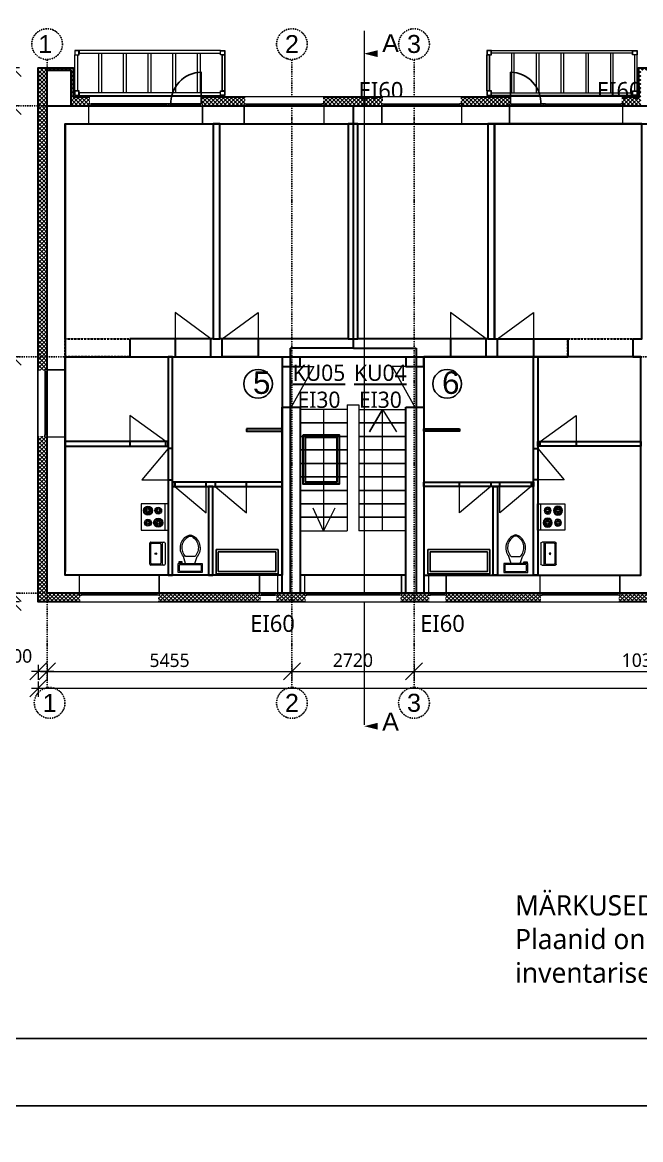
# Model space of a CAD drawing. Header units: millimetres. Extents: x 720925 to 840725318, y 793496 to 1061196.
# Drawn here: x 797807 to 811584, y 971346 to 996214 of the extents above; entities that cross this region are included whole.
import ezdxf
from ezdxf import colors
from ezdxf.entities.mleader import LeaderData, LeaderLine
from ezdxf.math import Vec2, Vec3

# ---------------------------------------------------------------- set-up
doc = ezdxf.new("R2010")
doc.units = ezdxf.units.MM
doc.header["$PDMODE"] = 2
doc.header["$PDSIZE"] = 5
for name, pattern in [('ACAD_ISO02W100', [15, 12, -3]), ('CENTER', [50.8, 31.75, -6.35, 6.35, -6.35]), ('DASHDOTX2', [50.8, 25.4, -12.7, 0, -12.7]), ('DASHED', [19.05, 12.7, -6.35])]:
    doc.linetypes.add(name, pattern=pattern)
for name, color, linetype, lineweight in [('!ESP_Avatäited plaanil', 7, 'Continuous', 5), ('!ESP_EI60 tuletõkkesektsioon', 1, 'DASHED', 30), ('!ESP_Fassaad', 7, 'Continuous', 9), ('!ESP_Konstruktsioon lõikes', 7, 'Continuous', 30), ('!ESP_Mineraalvill', 1, 'Continuous', 9), ('!ESP_Mõõt', 252, 'Continuous', 5), ('Lõige A-A', 7, 'Continuous', 13), ('Sisustus', 252, 'Continuous', 0)]:
    doc.layers.add(name, color=color, linetype=linetype, lineweight=lineweight)
doc.layers.add('!ESP_no_print', color=252, linetype='Continuous', plot=False)
for name, color, linetype in [('!ESP_Santehnikajamööbel', 252, 'Continuous'), ('!ESP_Tekst', 7, 'Continuous'), ('!ESP_Teljed', 30, 'DASHDOTX2'), ('Sein', 7, 'Continuous')]:
    doc.layers.add(name, color=color, linetype=linetype)
doc.styles.add('Annotative', font='malgunsl.ttf', dxfattribs={"height": 2})
doc.styles.add('Arial', font='arial.ttf')
doc.styles.get("Standard").update_dxf_attribs({"font": 'arial.ttf', "height": 2})
doc.dimstyles.new('Annotative', dxfattribs={"dimtxt": 2, "dimasz": 2.5, "dimexe": 1.25, "dimexo": 0.625, "dimtad": 1, "dimdec": 0, "dimrnd": 5, "dimtxsty": 'Annotative', "dimblk": 'OBLIQUE', "dimcen": 0, "dimdle": 1, "dimadec": 0, "dimazin": 0, "dimtfac": 1, "dimtdec": 0, "dimtmove": 0, "dimatfit": 3, "dimfxl": 1, "dimfxlon": 1, "dimarcsym": 1})

# ---------------------------------------------------------------- blocks, each defined once
blk = doc.blocks.new('A$C3a10df69')
at = {"layer": 'Lõige A-A', "linetype": 'ACAD_ISO02W100', "ltscale": 2}
blk.add_lwpolyline([(0, -46046), (0, -61490)], dxfattribs=at)
at = {"layer": 'Lõige A-A', "ltscale": 2}
for points in [[(0, -46555, 0, 150, 0), (300, -46555, 0, 0, 0)], [(0, -61523, 0, 150, 0), (300, -61523, 0, 0, 0)]]:
    blk.add_lwpolyline(points, format="xyseb", dxfattribs=at)
at = {"layer": 'Lõige A-A', "char_height": 400, "attachment_point": 3}
for insert in [(776, -46121), (776, -61220)]:
    blk.add_mtext_dynamic_manual_height_columns('A', width=608.35, gutter_width=12.5, heights=[0], dxfattribs=dict(at, insert=insert))
blk = doc.blocks.new('A$C9a407918')
at = {"layer": '!ESP_Fassaad', "color": 8}
for points in [[(-3345, -100), (-3245, -100), (-3245, 0), (-3345, 0)], [(-100, 0), (-3245, 0), (-3245, -60), (-100, -60)], [(0, -100), (-100, -100), (-100, 0), (0, 0)], [(-3285, -900), (-3345, -900), (-3345, -100), (-3285, -100)], [(-3340, -95), (-3250, -95), (-3250, -5), (-3340, -5)], [(-2750, -940), (-2810, -940), (-2810, -60), (-2750, -60)], [(-2200, -940), (-2260, -940), (-2260, -60), (-2200, -60)], [(-1650, -940), (-1710, -940), (-1710, -60), (-1650, -60)], [(-1100, -940), (-1160, -940), (-1160, -60), (-1100, -60)], [(-550, -940), (-610, -940), (-610, -60), (-550, -60)], [(-5, -95), (-95, -95), (-95, -5), (-5, -5)], [(-60, -100), (0, -100), (0, -900), (-60, -900)], [(-60, -900), (0, -900), (0, -100), (-60, -100)], [(-3345, -1000), (-3245, -1000), (-3245, -900), (-3345, -900)], [(-3340, -995), (-3250, -995), (-3250, -905), (-3340, -905)], [(-100, -940), (-3245, -940), (-3245, -1000), (-100, -1000)], [(0, -1000), (-100, -1000), (-100, -900), (0, -900)], [(-5, -995), (-95, -995), (-95, -905), (-5, -905)]]:
    blk.add_lwpolyline(points, close=True, dxfattribs=at)
blk = doc.blocks.new('A$C579cabad')
at = {"layer": '!ESP_Konstruktsioon lõikes'}
for points in [[(-750, 1050), (50, 1050), (50, -50), (-750, -50)], [(-700, 1000), (0, 1000), (0, 0), (-700, 0)]]:
    blk.add_lwpolyline(points, close=True, dxfattribs=at)
at = {"layer": '!ESP_Konstruktsioon lõikes', "color": 6}
blk.add_lwpolyline([(-750, 1050), (50, 1050), (50, -50), (-750, -50)], close=True, dxfattribs=at)
blk = doc.blocks.new('A$C7043d8c8')
at = {"layer": '!ESP_Avatäited plaanil'}
blk.add_lwpolyline([(0, 0), (-800, 583), (-800, -28)], dxfattribs=at)
at = {"layer": '!ESP_Konstruktsioon lõikes'}
blk.add_lwpolyline([(-800, 0), (-800, -400), (0, -400), (0, 0)], dxfattribs=at)
blk = doc.blocks.new('Toilet - top')
at = {"layer": '!ESP_Santehnikajamööbel', "lineweight": 0}
for p, q in [((-10, -8.5), (-8, -8.5)), ((-10, -9.5), (-10, -8.5)), ((-7, -9.5), (-10, -9.5)), ((-8, -8.5), (-8, -8)), ((-7, -8), (-7, -9.5)), ((-4, -8), (-6, -14)), ((4, -8), (6, -14)), ((9.5, -6), (9.5, -2)), ((4, -14), (-4, -14))]:
    blk.add_line(p, q, dxfattribs=at)
blk.add_lwpolyline([(10.5, -8), (10.5, 0), (-10.5, 0), (-10.5, -8)], close=True, dxfattribs=at)
for points in [[(-9.5, -2), (-9.5, -6)], [(8.5, -1), (-8.5, -1)], [(-8.5, -7), (8.5, -7)]]:
    blk.add_lwpolyline(points, dxfattribs=at)
for centre, radius, start, end in [((-8.62, -1.88), 0.884, 81.8699, 188.1301), ((-8.62, -6.12), 0.884, 171.8699, 278.1301), ((8.62, -1.88), 0.884, 351.8699, 98.1301), ((8.62, -6.12), 0.884, 261.8699, 8.1301), ((3.52, -21.58), 12.17, 141.46911, 247.97143), ((4.2, -21.82), 11.33, 136.36773, 238.94682), ((-3.52, -21.58), 12.17, 292.02843, 38.53071), ((-4.2, -21.82), 11.33, 301.05301, 43.63209), ((0, -27.88), 4, 245.73182, 294.26817), ((0, -29), 4, 254.86053, 285.13947)]:
    blk.add_arc(centre, radius, start, end, dxfattribs=at)
blk = doc.blocks.new('A$Cc606a28b')
for points in [[(-1382, 535), (0, 535), (0, 0), (-1382, 0)], [(-1332, 485), (-50, 485), (-50, 50), (-1332, 50)]]:
    blk.add_lwpolyline(points, close=True)
blk = doc.blocks.new('Sink-single - 30 in top')
at = {"layer": '!ESP_Santehnikajamööbel', "lineweight": 0}
blk.add_line((-15, -3.999996), (15, -3.999996), dxfattribs=at)
for points in [[(-13.5, 0), (13.5, 0)], [(-15, -18.499996), (-15, -1.5)], [(-13.5, -17.499996), (-13.5, -6.499996)], [(-12.5, -5.499996), (12.5, -5.499996)], [(13.5, -6.499996), (13.5, -17.499996)], [(15, -1.5), (15, -18.499996)], [(13.5, -19.999996), (-13.5, -19.999996)], [(12.5, -18.499996), (-12.5, -18.499996)]]:
    blk.add_lwpolyline(points, dxfattribs=at)
for radius in [1, 0.5]:
    blk.add_circle((0, -11.999996), radius, dxfattribs=at)
for centre, radius, start, end in [((-13.5, -1.5), 1.5, 90, 180), ((-12.5, -6.499996), 1, 90, 180), ((12.5, -6.499996), 1, 0, 90), ((13.5, -1.5), 1.5, 0, 90), ((-13.5, -18.499996), 1.5, 180, 270), ((-12.5, -17.499996), 1, 180, 270), ((12.5, -17.499996), 1, 270, 0), ((13.5, -18.499996), 1.5, 270, 0)]:
    blk.add_arc(centre, radius, start, end, dxfattribs=at)
blk = doc.blocks.new('plt')
at = {"lineweight": 0}
blk.add_line((-89740, 177104), (-89740, 177695), dxfattribs=at)
blk.add_lwpolyline([(-90273, 177104), (-89663, 177104), (-89663, 177695), (-90273, 177695)], close=True, dxfattribs=at)
for centre, radius in [((-90121, 177543), 102), ((-90121, 177543), 76.2), ((-90121, 177543), 50.8), ((-90121, 177543), 25.4), ((-89892, 177543), 76.2), ((-89892, 177543), 50.8), ((-89892, 177543), 25.4), ((-90121, 177273), 76.2), ((-90121, 177273), 50.8), ((-89892, 177273), 102), ((-89892, 177273), 76.2), ((-89892, 177273), 50.8), ((-90121, 177273), 25.4), ((-89892, 177273), 25.4)]:
    blk.add_circle(centre, radius, dxfattribs=at)
blk = doc.blocks.new('A$Cb20d89c2')
at = {"lineweight": 0}
blk.add_blockref('A$Cc606a28b', (-89, 84), dxfattribs=at)
at = {"layer": 'Sisustus'}
blk.add_blockref('plt', (87133, -176055), dxfattribs=at)
for name, p, xscale, yscale, zscale, rotation in [('Sink-single - 30 in top', (-2606, 530), 17.14500000000407, 17.14500000000407, 17.14500000000407, 270), ('Toilet - top', (-2046, 109), -25.39999999999418, 25.39999999999418, 25.4, 180)]:
    blk.add_blockref(name, p, dxfattribs=dict(at, xscale=xscale, yscale=yscale, zscale=zscale, rotation=rotation))
blk = doc.blocks.new('A$Cef77760f')
at = {"layer": '!ESP_Teljed'}
for points in [[(-40000, -2104), (-40000, 11875)], [(-34545, -2104), (-34545, 11875)], [(-31825, -2104), (-31825, 11875)], [(-41867, 10840), (1500, 10840)], [(1500, 5260), (-41867, 5260)], [(1500, 0), (-41867, 0)]]:
    blk.add_lwpolyline(points, dxfattribs=at)
for centre in [(-40000, 12217), (-34545, 12217), (-31825, 12217), (-39943, -2446), (-34545, -2446), (-31825, -2446)]:
    blk.add_circle(centre, 342, dxfattribs=at)
at = {"layer": '!ESP_Teljed', "char_height": 400, "width": 684.66, "attachment_point": 5, "style": 'Arial'}
for s, insert in [('{\\fArial|b0|i0|c186|p34;1}', (-40042, 12217)), ('2', (-34545, 12217)), ('3', (-31825, 12217)), ('3', (-31825, -2446)), ('{\\fArial|b0|i0|c186|p34;1}', (-39943, -2446)), ('2', (-34545, -2446))]:
    blk.add_mtext(s, dxfattribs=dict(at, insert=insert))
blk = doc.blocks.new('A$C101496a2')
blk.add_wipeout([(-1780, -320), (0, -320), (0, -370), (-25, -370), (-25, -520), (-1755, -520), (-1755, -370), (-1780, -370)])
at = {"layer": '!ESP_Avatäited plaanil'}
for points in [[(-1780, 80), (-1780, -320), (-1780, -370), (-1730, -370), (-1730, -320), (-1780, -320), (0, -320), (0, 80), (0, -320), (0, -370), (-50, -370), (-50, -320), (-50, -370), (-1730, -370), (-1730, -345), (-50, -345)], [(-1755, -520), (-25, -520)]]:
    blk.add_lwpolyline(points, dxfattribs=at)
blk = doc.blocks.new('A$C3a8d00b1')
blk.add_wipeout([(0, -320), (400, -320), (400, -370), (375, -370), (375, -520), (25, -520), (25, -370), (0, -370)])
at = {"layer": '!ESP_Avatäited plaanil'}
for points in [[(0, 80), (0, -320), (0, -370), (50, -370), (50, -320), (0, -320), (400, -320), (400, 80), (400, -320), (400, -370), (350, -370), (350, -320), (350, -370), (50, -370), (50, -345), (350, -345)], [(25, -520), (375, -520)]]:
    blk.add_lwpolyline(points, dxfattribs=at)
blk = doc.blocks.new('A$Cbc4ac388')
blk.add_wipeout([(-200, -750), (-200, 750), (-150, 750), (-150, 725), (0, 725), (0, -725), (-150, -725), (-150, -750)])
at = {"layer": '!ESP_Avatäited plaanil'}
for points in [[(-600, -750), (-200, -750), (-150, -750), (-150, -700), (-200, -700), (-200, -750), (-200, 750), (-600, 750), (-200, 750), (-150, 750), (-150, 700), (-200, 700), (-150, 700), (-150, -700), (-175, -700), (-175, 700)], [(0, -725), (0, 725)]]:
    blk.add_lwpolyline(points, dxfattribs=at)
blk = doc.blocks.new('A$C79e321d3')
blk.add_wipeout([(2530, 0), (0, 0), (0, 50), (25, 50), (25, 200), (2505, 200), (2505, 50), (2530, 50)])
at = {"layer": '!ESP_Avatäited plaanil'}
for points in [[(2530, -400), (2530, 0), (2530, 50), (2480, 50), (2480, 0), (2530, 0), (0, 0), (0, -400), (0, 0), (0, 50), (50, 50), (50, 0), (50, 50), (2480, 50), (2480, 25), (800, 25)], [(700, 25), (50, 25)]]:
    blk.add_lwpolyline(points, dxfattribs=at)
blk.add_lwpolyline([(25, 50), (25, 750, -0.429169), (700, 25), (50, 25)], format="xyb")
for points in [[(700, 0), (750, 0), (750, 50), (700, 50)], [(750, 0), (800, 0), (800, 50), (750, 50)]]:
    blk.add_lwpolyline(points, close=True)
blk = doc.blocks.new('A$Cfe1c92e5')
at = {"lineweight": 0, "xscale": -1}
for name, p in [('A$C79e321d3', (3460, 0)), ('A$Cbc4ac388', (-200, -6620)), ('A$C3a8d00b1', (5135, -10520))]:
    blk.add_blockref(name, p, dxfattribs=at)
at = {"lineweight": 0}
for name, p in [('A$C79e321d3', (10300, 0)), ('A$C101496a2', (2495, -10520)), ('A$C3a8d00b1', (8495, -10520)), ('A$C101496a2', (12762, -10520))]:
    blk.add_blockref(name, p, dxfattribs=at)
at = {"lineweight": 0, "rotation": 180}
for p in [(4390, -320), (7460, -320)]:
    blk.add_blockref('A$C101496a2', p, dxfattribs=at)
blk = doc.blocks.new('A$C0366626d')
blk.add_wipeout([(-2160, 0), (0, 0), (0, -50), (-25, -50), (-25, -200), (-2135, -200), (-2135, -50), (-2160, -50)])
at = {"layer": '!ESP_Avatäited plaanil'}
for points in [[(-2160, 400), (-2160, 0), (-2160, -50), (-2110, -50), (-2110, 0), (-2160, 0), (0, 0), (0, 400), (0, 0), (0, -50), (-50, -50), (-50, 0), (-50, -50), (-2110, -50), (-2110, -25), (-50, -25)], [(-2135, -200), (-25, -200)]]:
    blk.add_lwpolyline(points, dxfattribs=at)
blk = doc.blocks.new('A$Cafc8a1d9')
at = {"layer": '!ESP_Avatäited plaanil'}
for points in [[(-2960, -220), (-2450, -220), (-2960, -1120)], [(-200, -220), (-710, -220), (-200, -1120)]]:
    blk.add_lwpolyline(points, dxfattribs=at)
at = {"layer": '!ESP_Konstruktsioon lõikes'}
blk.add_lwpolyline([(-3160, 0), (-3160, 0), (-3160, -220), (-2760, -220), (-2760, 0), (-400, 0), (-400, -220), (0, -220), (0, 0)], dxfattribs=at)
for points in [[(-3160, -1120), (-2760, -1120), (-2760, -5260), (-3160, -5260)], [(-400, -1120), (0, -1120), (0, -5260), (-400, -5260)], [(-400, -4860), (-2760, -4860), (-2760, -5260), (-400, -5260)]]:
    blk.add_lwpolyline(points, close=True, dxfattribs=at)
at = {"lineweight": 0}
for points in [[(-1710, -1175), (-2760, -1175), (-2760, -1475), (-1710, -1475)], [(-2235, -1175), (-2235, -3875)], [(-1710, -1075), (-1710, -3875)], [(-1710, -1075), (-1450, -1075)], [(-1450, -1075), (-1450, -3875)], [(-1450, -1175), (-400, -1175)], [(-1450, -1175), (-400, -1175), (-400, -1475), (-1450, -1475)], [(-925, -3875), (-925, -1175), (-1211, -1675), (-925, -1175), (-611, -1675)], [(-1710, -1475), (-2760, -1475), (-2760, -1775), (-1710, -1775)], [(-1450, -1475), (-400, -1475), (-400, -1775), (-1450, -1775)], [(-1710, -1775), (-2760, -1775), (-2760, -2075), (-1710, -2075)], [(-1450, -1775), (-400, -1775), (-400, -2075), (-1450, -2075)], [(-1710, -2075), (-2760, -2075), (-2760, -2375), (-1710, -2375)], [(-1450, -2075), (-400, -2075), (-400, -2375), (-1450, -2375)], [(-1710, -2375), (-2760, -2375), (-2760, -2675), (-1710, -2675)], [(-1450, -2375), (-400, -2375), (-400, -2675), (-1450, -2675)], [(-1710, -2675), (-2760, -2675), (-2760, -2975), (-1710, -2975)], [(-1450, -2675), (-400, -2675), (-400, -2975), (-1450, -2975)], [(-1710, -2975), (-2760, -2975), (-2760, -3275), (-1710, -3275)], [(-1450, -2975), (-400, -2975), (-400, -3275), (-1450, -3275)], [(-1710, -3275), (-2760, -3275), (-2760, -3575), (-1710, -3575)], [(-1981, -3375), (-2235, -3875), (-2467, -3375)], [(-1450, -3275), (-400, -3275), (-400, -3575), (-1450, -3575)], [(-1710, -3575), (-2760, -3575), (-2760, -3875), (-1710, -3875)], [(-1450, -3575), (-400, -3575), (-400, -3875), (-1450, -3875)]]:
    blk.add_lwpolyline(points, dxfattribs=at)
at = {"layer": '!ESP_EI60 tuletõkkesektsioon', "char_height": 360, "width": 858.68, "attachment_point": 1, "style": 'Annotative'}
for s, insert in [('\\pxqc;{\\LKU05\\P}EI30', (-2766, -178)), ('\\pxqc;{\\LKU04\\P}EI30', (-1399, -178))]:
    blk.add_mtext(s, dxfattribs=dict(at, insert=insert))
at = {"lineweight": 0}
blk.add_blockref('A$C0366626d', (-500, -5260), dxfattribs=at)
blk = doc.blocks.new('_Oblique')
at = {"color": 0, "linetype": 'ByBlock', "lineweight": -2}
blk.add_line((-0.5, -0.5), (0.5, 0.5), dxfattribs=at)
blk = doc.blocks.new('*D126')
at = {"layer": '!ESP_Mõõt', "color": 0, "lineweight": -2, "transparency": 16777216}
for p, q in [((-150, -12585), (5605, -12585)), ((0, -12435), (0, -12773)), ((5455, -12435), (5455, -12773))]:
    blk.add_line(p, q, dxfattribs=at)
at = {"layer": 'Defpoints', "color": 0, "lineweight": 0, "transparency": 16777216}
for p in [(0, -11716), (5455, -11897), (5455, -12585)]:
    blk.add_point(p, dxfattribs=at)
at = {"layer": '!ESP_Mõõt', "color": 0, "lineweight": -2, "transparency": 16777216, "xscale": 375, "yscale": 375, "zscale": 375, "rotation": 180}
blk.add_blockref('_Oblique', (0, -12585), dxfattribs=at)
at = {"layer": '!ESP_Mõõt', "color": 0, "lineweight": -2, "transparency": 16777216, "xscale": 375, "yscale": 375, "zscale": 375}
blk.add_blockref('_Oblique', (5455, -12585), dxfattribs=at)
at = {"layer": '!ESP_Mõõt', "color": 0, "lineweight": 0, "transparency": 16777216, "insert": (2728, -12339), "char_height": 300, "attachment_point": 5, "style": 'Annotative'}
blk.add_mtext('5455', dxfattribs=at)
blk = doc.blocks.new('*D127')
at = {"layer": '!ESP_Mõõt', "color": 0, "lineweight": -2, "transparency": 16777216}
for p, q in [((5305, -12585), (8325, -12585)), ((5455, -12435), (5455, -12773)), ((8175, -12435), (8175, -12773))]:
    blk.add_line(p, q, dxfattribs=at)
at = {"layer": 'Defpoints', "color": 0, "lineweight": 0, "transparency": 16777216}
for p in [(5455, -11897), (8175, -11951), (8175, -12585)]:
    blk.add_point(p, dxfattribs=at)
at = {"layer": '!ESP_Mõõt', "color": 0, "lineweight": -2, "transparency": 16777216, "xscale": 375, "yscale": 375, "zscale": 375, "rotation": 180}
blk.add_blockref('_Oblique', (5455, -12585), dxfattribs=at)
at = {"layer": '!ESP_Mõõt', "color": 0, "lineweight": -2, "transparency": 16777216, "xscale": 375, "yscale": 375, "zscale": 375}
blk.add_blockref('_Oblique', (8175, -12585), dxfattribs=at)
at = {"layer": '!ESP_Mõõt', "color": 0, "lineweight": 0, "transparency": 16777216, "insert": (6815, -12336), "char_height": 300, "attachment_point": 5, "style": 'Annotative'}
blk.add_mtext('2720', dxfattribs=at)
blk = doc.blocks.new('*D128')
at = {"layer": '!ESP_Mõõt', "color": 0, "lineweight": -2, "transparency": 16777216}
for p, q in [((8025, -12585), (18700, -12585)), ((8175, -12435), (8175, -12773)), ((18550, -12435), (18550, -12773))]:
    blk.add_line(p, q, dxfattribs=at)
at = {"layer": 'Defpoints', "color": 0, "lineweight": 0, "transparency": 16777216}
for p in [(18550, -11896), (8175, -11951), (18550, -12585)]:
    blk.add_point(p, dxfattribs=at)
at = {"layer": '!ESP_Mõõt', "color": 0, "lineweight": -2, "transparency": 16777216, "xscale": 375, "yscale": 375, "zscale": 375, "rotation": 180}
blk.add_blockref('_Oblique', (8175, -12585), dxfattribs=at)
at = {"layer": '!ESP_Mõõt', "color": 0, "lineweight": -2, "transparency": 16777216, "xscale": 375, "yscale": 375, "zscale": 375}
blk.add_blockref('_Oblique', (18550, -12585), dxfattribs=at)
at = {"layer": '!ESP_Mõõt', "color": 0, "lineweight": 0, "transparency": 16777216, "insert": (13362, -12336), "char_height": 300, "attachment_point": 5, "style": 'Annotative'}
blk.add_mtext('10375', dxfattribs=at)
blk = doc.blocks.new('*D133')
at = {"layer": '!ESP_Mõõt', "color": 0, "lineweight": -2, "transparency": 16777216}
for p, q in [((-763, 150), (-763, -5730)), ((-613, 0), (-951, 0)), ((-613, -5580), (-951, -5580))]:
    blk.add_line(p, q, dxfattribs=at)
at = {"layer": 'Defpoints', "color": 0, "lineweight": 0, "transparency": 16777216}
for p in [(-466, 0), (-763, -5580), (-466, -5580)]:
    blk.add_point(p, dxfattribs=at)
at = {"layer": '!ESP_Mõõt', "color": 0, "lineweight": -2, "transparency": 16777216, "xscale": 375, "yscale": 375, "zscale": 375}
for p, rotation in [((-763, 0), 90), ((-763, -5580), 270)]:
    blk.add_blockref('_Oblique', p, dxfattribs=dict(at, rotation=rotation))
at = {"layer": '!ESP_Mõõt', "color": 0, "lineweight": 0, "transparency": 16777216, "insert": (-1012, -2790), "char_height": 300, "attachment_point": 5, "rotation": 90, "style": 'Annotative'}
blk.add_mtext('5580', dxfattribs=at)
blk = doc.blocks.new('*D134')
at = {"layer": '!ESP_Mõõt', "color": 0, "lineweight": -2, "transparency": 16777216}
for p, q in [((-763, -5430), (-763, -10990)), ((-613, -5580), (-951, -5580)), ((-613, -10840), (-951, -10840))]:
    blk.add_line(p, q, dxfattribs=at)
at = {"layer": 'Defpoints', "color": 0, "lineweight": 0, "transparency": 16777216}
for p in [(-466, -5580), (-763, -10840), (-391, -10840)]:
    blk.add_point(p, dxfattribs=at)
at = {"layer": '!ESP_Mõõt', "color": 0, "lineweight": -2, "transparency": 16777216, "xscale": 375, "yscale": 375, "zscale": 375}
for p, rotation in [((-763, -5580), 90), ((-763, -10840), 270)]:
    blk.add_blockref('_Oblique', p, dxfattribs=dict(at, rotation=rotation))
at = {"layer": '!ESP_Mõõt', "color": 0, "lineweight": 0, "transparency": 16777216, "insert": (-1012, -8210), "char_height": 300, "attachment_point": 5, "rotation": 90, "style": 'Annotative'}
blk.add_mtext('5260', dxfattribs=at)
blk = doc.blocks.new('*D135')
at = {"layer": '!ESP_Mõõt', "color": 0, "lineweight": -2, "transparency": 16777216}
for p, q in [((-763, -150), (-763, 997)), ((-613, 847), (-951, 847)), ((-613, 0), (-951, 0))]:
    blk.add_line(p, q, dxfattribs=at)
at = {"layer": 'Defpoints', "color": 0, "lineweight": 0, "transparency": 16777216}
for p in [(-763, 847), (-200, 847), (-466, 0)]:
    blk.add_point(p, dxfattribs=at)
at = {"layer": '!ESP_Mõõt', "color": 0, "lineweight": -2, "transparency": 16777216, "xscale": 375, "yscale": 375, "zscale": 375}
for p, rotation in [((-763, 847), 90), ((-763, 0), 270)]:
    blk.add_blockref('_Oblique', p, dxfattribs=dict(at, rotation=rotation))
at = {"layer": '!ESP_Mõõt', "color": 0, "lineweight": 0, "transparency": 16777216, "insert": (-1012, 423), "char_height": 300, "attachment_point": 5, "rotation": 90, "style": 'Annotative'}
blk.add_mtext('845', dxfattribs=at)
blk = doc.blocks.new('*D136')
at = {"layer": '!ESP_Mõõt', "color": 0, "lineweight": -2, "transparency": 16777216}
for p, q in [((-1500, 997), (-1500, -11190)), ((-1350, 847), (-1688, 847)), ((-1350, -11040), (-1688, -11040))]:
    blk.add_line(p, q, dxfattribs=at)
at = {"layer": 'Defpoints', "color": 0, "lineweight": 0, "transparency": 16777216}
for p in [(-200, 847), (-1500, -11040), (-200, -11040)]:
    blk.add_point(p, dxfattribs=at)
at = {"layer": '!ESP_Mõõt', "color": 0, "lineweight": -2, "transparency": 16777216, "xscale": 375, "yscale": 375, "zscale": 375}
for p, rotation in [((-1500, 847), 90), ((-1500, -11040), 270)]:
    blk.add_blockref('_Oblique', p, dxfattribs=dict(at, rotation=rotation))
at = {"layer": '!ESP_Mõõt', "color": 0, "lineweight": 0, "transparency": 16777216, "insert": (-1750, -5097), "char_height": 300, "attachment_point": 5, "rotation": 90, "style": 'Annotative'}
blk.add_mtext('11885', dxfattribs=at)
blk = doc.blocks.new('*D137')
at = {"layer": '!ESP_Mõõt', "color": 0, "lineweight": -2, "transparency": 16777216}
for p, q in [((-1247, -10795), (-1247, -9974)), ((-763, -10690), (-763, -11190)), ((-763, -10940), (-1247, -10795)), ((-613, -10840), (-951, -10840)), ((-613, -11040), (-951, -11040))]:
    blk.add_line(p, q, dxfattribs=at)
at = {"layer": 'Defpoints', "color": 0, "lineweight": 0, "transparency": 16777216}
for p in [(-391, -10840), (-763, -11040), (-200, -11040)]:
    blk.add_point(p, dxfattribs=at)
at = {"layer": '!ESP_Mõõt', "color": 0, "lineweight": -2, "transparency": 16777216, "xscale": 375, "yscale": 375, "zscale": 375}
for p, rotation in [((-763, -10840), 90), ((-763, -11040), 270)]:
    blk.add_blockref('_Oblique', p, dxfattribs=dict(at, rotation=rotation))
at = {"layer": '!ESP_Mõõt', "color": 0, "lineweight": 0, "transparency": 16777216, "insert": (-1496, -10384), "char_height": 300, "attachment_point": 5, "rotation": 90, "style": 'Annotative'}
blk.add_mtext('200', dxfattribs=at)
blk = doc.blocks.new('*D138')
at = {"layer": '!ESP_Mõõt', "color": 0, "lineweight": -2, "transparency": 16777216}
for p, q in [((-200, -12812), (-200, -13150)), ((40200, -12812), (40200, -13150)), ((40350, -12962), (-350, -12962))]:
    blk.add_line(p, q, dxfattribs=at)
at = {"layer": 'Defpoints', "color": 0, "lineweight": 0, "transparency": 16777216}
for p in [(-200, -11040), (40200, -11040), (-200, -12962)]:
    blk.add_point(p, dxfattribs=at)
at = {"layer": '!ESP_Mõõt', "color": 0, "lineweight": -2, "transparency": 16777216, "xscale": 375, "yscale": 375, "zscale": 375, "rotation": 180}
blk.add_blockref('_Oblique', (-200, -12962), dxfattribs=at)
at = {"layer": '!ESP_Mõõt', "color": 0, "lineweight": -2, "transparency": 16777216, "xscale": 375, "yscale": 375, "zscale": 375}
blk.add_blockref('_Oblique', (40200, -12962), dxfattribs=at)
at = {"layer": '!ESP_Mõõt', "color": 0, "lineweight": 0, "transparency": 16777216, "insert": (20000, -12713), "char_height": 300, "attachment_point": 5, "style": 'Annotative'}
blk.add_mtext('40400', dxfattribs=at)
blk = doc.blocks.new('*D139')
at = {"layer": '!ESP_Mõõt', "color": 0, "lineweight": -2, "transparency": 16777216}
for p, q in [((150, -12585), (-350, -12585)), ((-200, -12435), (-200, -12773)), ((0, -12435), (0, -12773))]:
    blk.add_line(p, q, dxfattribs=at)
at = {"layer": 'Defpoints', "color": 0, "lineweight": 0, "transparency": 16777216}
for p in [(-200, -11040), (0, -11716), (-200, -12585)]:
    blk.add_point(p, dxfattribs=at)
at = {"layer": '!ESP_Mõõt', "color": 0, "lineweight": -2, "transparency": 16777216, "xscale": 375, "yscale": 375, "zscale": 375, "rotation": 180}
blk.add_blockref('_Oblique', (-200, -12585), dxfattribs=at)
at = {"layer": '!ESP_Mõõt', "color": 0, "lineweight": -2, "transparency": 16777216, "xscale": 375, "yscale": 375, "zscale": 375}
blk.add_blockref('_Oblique', (0, -12585), dxfattribs=at)
at = {"layer": '!ESP_Mõõt', "color": 0, "lineweight": 0, "transparency": 16777216, "insert": (-667, -12243), "char_height": 300, "attachment_point": 5, "style": 'Annotative'}
blk.add_mtext('200', dxfattribs=at)
blk = doc.blocks.new('A$C465a11ed')
at = {"layer": '!ESP_Avatäited plaanil'}
blk.add_lwpolyline([(0, 100), (-700, 683), (-700, 72)], dxfattribs=at)
at = {"layer": '!ESP_Konstruktsioon lõikes'}
blk.add_lwpolyline([(-700, 100), (-700, 0), (0, 0), (0, 100)], dxfattribs=at)
blk = doc.blocks.new('A$Ced9abb52')
at = {"layer": '!ESP_Avatäited plaanil'}
for points in [[(-2590, 2970), (-3390, 3553), (-3390, 2942)], [(-2540, 2820), (-3123, 2120), (-2512, 2120)]]:
    blk.add_lwpolyline(points, dxfattribs=at)
at = {"layer": '!ESP_Konstruktsioon lõikes'}
for points in [[(-4835, 4860), (0, 4860), (0, 0), (-4835, 0)], [(-2440, 4860), (-2540, 4860), (-2540, 0), (-2440, 0)], [(-790, 3251), (-790, 3201), (0, 3201), (0, 3251)], [(-4835, 2970), (-4835, 2870), (-2540, 2870), (-2540, 2970)], [(-2440, 2070), (-2440, 1970), (0, 1970), (0, 2070)], [(-1540, 1970), (-1640, 1970), (-1640, 0), (-1540, 0)]]:
    blk.add_lwpolyline(points, close=True, dxfattribs=at)
for points in [[(-3390, 2970), (-3390, 2870), (-2590, 2870), (-2590, 2970)], [(-2540, 2120), (-2440, 2120), (-2440, 2820), (-2540, 2820)]]:
    blk.add_lwpolyline(points, dxfattribs=at)
at = {"lineweight": 0, "rotation": 180}
for p in [(-2390, 2070), (-1490, 2070)]:
    blk.add_blockref('A$C465a11ed', p, dxfattribs=at)
blk = doc.blocks.new('A$Cb56cea9a')
at = {"layer": '!ESP_Mõõt', "lineweight": 0}
for base, p1, p2, picture, middle in [((-1500.2, -11040), (-200, 846.7), (-200, -11040), '*D136', (-1750, -5096.6)), ((-763.3, 846.7), (-466, 0), (-200, 846.7), '*D135', (-1012.2, 423.4)), ((-763.3, -5580), (-466, 0), (-466, -5580), '*D133', (-1012.2, -2790)), ((-763.3, -10840), (-466, -5580), (-390.8, -10840), '*D134', (-1012.2, -8210)), ((-763.3, -11040), (-390.8, -10840), (-200, -11040), '*D137', (-1495.6, -10701.3))]:
    dim = blk.add_linear_dim(base=base, p1=p1, p2=p2, angle=90, dimstyle='Annotative', dxfattribs=at)
    dim.commit()
    dim.dimension.update_dxf_attribs({"geometry": picture, "text_midpoint": middle})
dim = blk.add_linear_dim(base=(-200, -12585.3), p1=(0, -11715.5), p2=(-200, -11040), dimstyle='Annotative', dxfattribs=at)
dim.commit()
dim.dimension.update_dxf_attribs({"geometry": '*D139', "text_midpoint": (-666.9, -12491.5), "dimtype": 128})
for base, p1, p2, picture, middle in [((-200, -12962.2), (40200, -11040), (-200, -11040), '*D138', (20000, -12713.3)), ((5455, -12585.3), (0, -11715.5), (5455, -11896.7), '*D126', (2727.5, -12339)), ((8175, -12585.3), (5455, -11896.7), (8175, -11951.1), '*D127', (6815, -12336.3)), ((18550, -12585.3), (8175, -11951.1), (18550, -11896.3), '*D128', (13362.5, -12335.5))]:
    dim = blk.add_linear_dim(base=base, p1=p1, p2=p2, dimstyle='Annotative', dxfattribs=at)
    dim.commit()
    dim.dimension.update_dxf_attribs({"geometry": picture, "text_midpoint": middle})

msp = doc.modelspace()

# ---------------------------------------------------------------- hatches: boundary and pattern name
at = {"layer": '!ESP_Mineraalvill'}
h = msp.add_hatch(dxfattribs=at)
h.set_pattern_fill('ANSI37', color=256, scale=20)
h.set_pattern_definition([(45, (703410.895, 994436.05), (-44.90128, 44.90128), []), (135, (703410.895, 994436.05), (-44.90128, -44.90128), [])])
h.paths.add_polyline_path([(838359, 983512.4), (832839.1, 983512.4), (832839.1, 983312.4), (838559, 983312.4), (838559, 994552.4), (838559, 995202.4), (837709, 995202.4), (837709, 994552.4), (825259, 994552.4), (825259, 995202.4), (824639, 995202.4), (824639, 994552.4), (812159, 994552.4), (812159, 995202.4), (811539, 995202.4), (811539, 994552.4), (798939, 994552.4), (798939, 995202.1), (798159, 995202.1), (798159, 983312.4), (806534, 983312.4), (806534, 983512.4), (798759, 983512.4), (798359, 983512.4), (798359, 994352.4), (798359, 995152.4), (798889, 995152.4), (798889, 994352.4), (801999, 994352.4), (811589, 994352.4), (811589, 995152.4), (812109, 995152.4), (812109, 994352.4), (824689, 994352.4), (824689, 995152.4), (825209, 995152.4), (825209, 994352.4), (837759, 994352.4), (837759, 995152.4), (838359, 995152.4), (838359, 994352.4)])
h.paths.add_polyline_path([(819629, 983312.4), (819629, 983512.4), (806534, 983512.4), (806534, 983312.4)], flags=17)
h.paths.add_polyline_path([(832839.1, 983312.4), (832839.1, 983512.4), (819629, 983512.4), (819629, 983312.4)], flags=17)

# ---------------------------------------------------------------- linework, layer by layer
at = {"layer": '!ESP_EI60 tuletõkkesektsioon', "linetype": 'CENTER', "lineweight": 30, "ltscale": 0.1}
for points in [[(805179, 994352.4), (805179, 988964.9), (803773.4, 988964.9), (803773.4, 983512.4)], [(805179, 993952.4), (805179, 988964.9), (806584.7, 988964.9), (806584.7, 983512.4)]]:
    msp.add_lwpolyline(points, dxfattribs=at)
at = {"layer": '!ESP_Konstruktsioon lõikes'}
for p, q in [((798759, 989172.4), (798759, 988772.4)), ((800204, 989172.4), (800204, 988772.4)), ((809964, 989172.4), (809964, 988772.4)), ((811409, 989172.4), (811409, 988772.4))]:
    msp.add_line(p, q, dxfattribs=at)
for points in [[(806534, 983312.4), (798159, 983312.4), (798159, 995202.1), (798939, 995202.1), (798939, 994552.4), (811539, 994552.4), (811539, 995202.4), (812159, 995202.4), (812159, 994552.4), (824639, 994552.4), (824639, 995202.4), (825259, 995202.4), (825259, 994552.4), (837709, 994552.4), (837709, 995202.4), (838559, 995202.4), (838559, 994552.4), (838559, 983312.4), (832839.1, 983312.4)], [(798359, 994352.4), (798359, 995152.4), (798889, 995152.4), (798889, 994352.4)], [(798359, 992452.4), (798359, 994352.4), (801999, 994352.4)], [(798416, 994352.4), (801999, 994352.4)], [(798759, 994352.4), (838359, 994352.4)], [(798759, 993952.4), (798759, 989172.4)], [(798759, 993952.4), (838359, 993952.4)], [(798759, 989172.4), (798759, 993952.4), (802059, 993952.4), (802059, 989172.4), (800204, 989172.4)], [(811409, 989172.4), (811609, 989172.4), (811609, 993952.4), (808329, 993952.4), (808329, 989172.4), (809964, 989172.4)], [(798759, 988772.4), (798759, 983992.4)], [(800204, 988772.4), (809964, 988772.4)], [(811409, 988772.4), (811609, 988772.4)], [(798759, 983512.4), (838359, 983512.4)], [(816909, 983312.4), (806534, 983312.4)], [(819629, 983312.4), (806534, 983312.4)]]:
    msp.add_lwpolyline(points, dxfattribs=at)
for points in [[(798359, 994352.4), (838359, 994352.4), (838359, 983512.4), (798359, 983512.4)], [(802209, 993952.4), (802059, 993952.4), (802059, 989172.4), (802209, 989172.4)], [(802209, 993952.4), (805069, 993952.4), (805069, 989172.4), (802209, 989172.4)], [(805279, 993952.4), (805069, 993952.4), (805069, 989172.4), (805279, 989172.4)], [(805279, 993952.4), (808179, 993952.4), (808179, 989172.4), (805279, 989172.4)], [(808329, 993952.4), (808179, 993952.4), (808179, 989172.4), (808329, 989172.4)]]:
    msp.add_lwpolyline(points, close=True, dxfattribs=at)
at = {"layer": '!ESP_Konstruktsioon lõikes', "linetype": 'DASHED', "ltscale": 0.1}
for points in [[(800204, 988772.4), (798759, 988772.4), (798759, 989172.4), (800204, 989172.4)], [(811409, 988772.4), (809964, 988772.4), (809964, 989172.4), (811409, 989172.4)]]:
    msp.add_lwpolyline(points, close=True, dxfattribs=at)
at = {"layer": '!ESP_no_print'}
for points in [[(783925, 1016646), (846925, 1016646), (846925, 972096), (783925, 972096)], [(786925, 1015146), (845425, 1015146), (845425, 973596), (786925, 973596)], [(783925, 972096), (846925, 972096), (846925, 927546), (783925, 927546)]]:
    msp.add_lwpolyline(points, close=True, dxfattribs=at)
at = {"layer": 'Sein'}
for centre in [(803059.3, 988168), (807272.3, 988168)]:
    msp.add_circle(centre, 318.7, dxfattribs=at)

# ---------------------------------------------------------------- block references
at = {"lineweight": 0}
for name, p in [('A$C3a10df69', (805421.5, 1042071.1)), ('A$Cef77760f', (838359, 983512.4)), ('A$C7043d8c8', (802009, 989172.4)), ('A$C7043d8c8', (808144, 989172.4)), ('A$Ced9abb52', (803594, 983912.4)), ('A$Cb20d89c2', (803594, 983858.6))]:
    msp.add_blockref(name, p, dxfattribs=at)
at = {"lineweight": 0, "xscale": -1}
for name, p in [('A$C7043d8c8', (802259, 989172.4)), ('A$C7043d8c8', (808394, 989172.4)), ('A$Ced9abb52', (806754.1, 983912.4)), ('A$Cb20d89c2', (806754.1, 983858.6))]:
    msp.add_blockref(name, p, dxfattribs=at)

# ---------------------------------------------------------------- texts
at = {"layer": '!ESP_EI60 tuletõkkesektsioon', "char_height": 375, "width": 33016.31, "attachment_point": 7, "style": 'Annotative'}
for insert in [(805301.6, 994505.2), (810607.7, 994505.2), (802884.5, 982642.2), (806669.8, 982642.2)]:
    msp.add_mtext('EI60', dxfattribs=dict(at, insert=insert))
at = {"layer": '!ESP_Tekst', "insert": (808786.6, 976786.6), "char_height": 450, "width": 9310.783, "attachment_point": 1, "style": 'Annotative'}
msp.add_mtext('{\\fMalgun Gothic Semilight|b0|i0|c0|p34;MÄRKUSED:\\P\\pxql;Plaanid on koostatud inventariseerimisjooniste alusel.}', dxfattribs=at)
at = {"layer": 'Sein', "char_height": 500, "attachment_point": 1}
for s, insert in [('5', (802946.3, 988444.3)), ('6', (807159.3, 988444.3))]:
    msp.add_mtext_dynamic_manual_height_columns(s, width=608.355, gutter_width=12.5, heights=[0], dxfattribs=dict(at, insert=insert))

# ---------------------------------------------------------------- leaders
at = {"layer": '!ESP_Tekst'}
ml = msp.add_multileader_mtext('Standard', dxfattribs=at)
ml.set_content('{\\fMalgun Gothic Semilight|b0|i0|c0|p34;TINGMÄRGID:}', color=256, style='Annotative')
ml.set_leader_properties()
ml.build(insert=Vec2(0, 0))
ml.multileader.update_dxf_attribs({"leader_type": 0, "has_dogleg": 0, "text_left_attachment_type": 5, "text_right_attachment_type": 5, "dogleg_length": 0.36, "arrow_head_size": 0, "scale": 150})
ctx = ml.context
ctx.base_point, ctx.scale, ctx.char_height, ctx.arrow_head_size, ctx.landing_gap_size, ctx.plane_origin = Vec3(787862.4, 979872.3), 150, 450, 0, 1.35, Vec3(790346.8, 978152.5)
ctx.left_attachment, ctx.right_attachment = 5, 5
notes = []
notes.append((ctx, [(1, (1, 1, 0), (791692.5, 979872.3), (-1, 0), 5.4, [(0, [(790695.4, 978314.5)], 0, [])])]))
ctx.mtext.insert, ctx.mtext.width, ctx.mtext.flow_direction = Vec3(787863.7, 980504.1), 168000.077, 5
ml = msp.add_multileader_mtext('Standard', dxfattribs=at)
ml.set_content('{\\fMalgun Gothic Semilight|b0|i0|c0|p34;MINERAALVILL}', color=256, style='Annotative')
ml.set_leader_properties()
ml.build(insert=Vec2(0, 0))
ml.multileader.update_dxf_attribs({"leader_type": 0, "has_dogleg": 0, "text_left_attachment_type": 5, "text_right_attachment_type": 5, "dogleg_length": 0.36, "arrow_head_size": 0, "scale": 150})
ctx = ml.context
ctx.base_point, ctx.scale, ctx.char_height, ctx.arrow_head_size, ctx.landing_gap_size, ctx.plane_origin = Vec3(790700.5, 978370.1), 150, 450, 0, 1.35, Vec3(790346.8, 978208.1)
ctx.left_attachment, ctx.right_attachment = 5, 5
notes.append((ctx, [(0, (1, 1, 0), (790695.1, 978370.1), (1, 0), 5.4, [(0, [(790695.4, 978370.1)], 0, [])])]))
ctx.mtext.insert, ctx.mtext.width, ctx.mtext.flow_direction = Vec3(790701.8, 978910.1), 168000.077, 5
ml = msp.add_multileader_mtext('Standard', dxfattribs=at)
ml.set_content('{\\fMalgun Gothic Semilight|b0|i0|c0|p34;OLEMASOLEV KONSTRUKTSIOON}', color=256, style='Annotative')
ml.set_leader_properties()
ml.build(insert=Vec2(0, 0))
ml.multileader.update_dxf_attribs({"leader_type": 0, "has_dogleg": 0, "text_left_attachment_type": 5, "text_right_attachment_type": 5, "dogleg_length": 0.36, "arrow_head_size": 0, "scale": 150})
ctx = ml.context
ctx.base_point, ctx.scale, ctx.char_height, ctx.arrow_head_size, ctx.landing_gap_size, ctx.plane_origin = Vec3(790700.5, 977011.2), 150, 450, 0, 1.35, Vec3(790346.8, 976849.2)
ctx.left_attachment, ctx.right_attachment = 5, 5
notes.append((ctx, [(0, (1, 1, 0), (790695.1, 977011.2), (1, 0), 5.4, [(0, [(790695.4, 977011.2)], 0, [])])]))
ctx.mtext.insert, ctx.mtext.width, ctx.mtext.flow_direction = Vec3(790701.8, 977558.9), 168000.077, 5
ml = msp.add_multileader_mtext('Standard', dxfattribs=at)
ml.set_content('{\\fMalgun Gothic Semilight|b0|i0|c0|p34;KORTERI NUMBER}', color=256, style='Annotative')
ml.set_leader_properties()
ml.build(insert=Vec2(0, 0))
ml.multileader.update_dxf_attribs({"leader_type": 0, "has_dogleg": 0, "text_left_attachment_type": 5, "text_right_attachment_type": 5, "dogleg_length": 0.36, "arrow_head_size": 0, "scale": 150})
ctx = ml.context
ctx.base_point, ctx.scale, ctx.char_height, ctx.arrow_head_size, ctx.landing_gap_size, ctx.plane_origin = Vec3(790840.1, 975910.4), 150, 450, 0, 1.35, Vec3(790486.4, 975794.1)
ctx.left_attachment, ctx.right_attachment = 5, 5
notes.append((ctx, [(0, (1, 1, 0), (790834.7, 975910.4), (1, 0), 5.4, [(0, [(790835.1, 975956.1)], 0, [])])]))
ctx.mtext.insert, ctx.mtext.width, ctx.mtext.flow_direction = Vec3(790841.5, 976458), 168000.077, 5
ml = msp.add_multileader_mtext('Standard', dxfattribs=at)
ml.set_content('{\\fMalgun Gothic Semilight|b0|i0|c0|p34;EI60 TULETÕKKESEKTSIOONI ERALDUSJOON}', color=256, style='Annotative')
ml.set_leader_properties()
ml.build(insert=Vec2(0, 0))
ml.multileader.update_dxf_attribs({"leader_type": 0, "has_dogleg": 0, "text_left_attachment_type": 5, "text_right_attachment_type": 5, "dogleg_length": 0.36, "arrow_head_size": 0, "scale": 150})
ctx = ml.context
ctx.base_point, ctx.scale, ctx.char_height, ctx.arrow_head_size, ctx.landing_gap_size, ctx.plane_origin = Vec3(790840.1, 974710.4), 150, 450, 0, 1.35, Vec3(790486.4, 974594.1)
ctx.left_attachment, ctx.right_attachment = 5, 5
notes.append((ctx, [(0, (1, 1, 0), (790834.7, 974710.4), (1, 0), 5.4, [(0, [(790835.1, 974756.1)], 0, [])])]))
ctx.mtext.insert, ctx.mtext.width, ctx.mtext.flow_direction = Vec3(790841.5, 975359.6), 168000.077, 5
for ctx, leaders in notes:
    for number, flags, end, landing, length, lines in leaders:
        leader = LeaderData()
        leader.index, (leader.has_last_leader_line, leader.has_dogleg_vector, leader.attachment_direction) = number, flags
        leader.last_leader_point, leader.dogleg_vector, leader.dogleg_length = Vec3(end), Vec3(landing), length
        for number, points, colour, breaks in lines:
            line = LeaderLine()
            line.index, line.vertices, line.color, line.breaks = number, Vec3.list(points), colors.encode_raw_color(colour), breaks
            leader.lines.append(line)
        ctx.leaders.append(leader)

# ---------------------------------------------------------------- next in the draw order: block references
at = {"lineweight": 0}
msp.add_blockref('A$Cfe1c92e5', (798359, 994352.4), dxfattribs=at)

# ---------------------------------------------------------------- next in the draw order: block references
for name, p in [('A$C9a407918', (802319, 995587.4)), ('A$Cafc8a1d9', (806754, 988772.4))]:
    msp.add_blockref(name, p, dxfattribs=at)
at = {"lineweight": 0, "xscale": -1}
msp.add_blockref('A$C9a407918', (808159, 995587.4), dxfattribs=at)

# ---------------------------------------------------------------- next in the draw order: block references
at = {"lineweight": 0}
for name, p in [('A$Cb56cea9a', (798359, 994352.4)), ('A$C579cabad', (804814.1, 985981.5))]:
    msp.add_blockref(name, p, dxfattribs=at)

doc.saveas('drawing.dxf')
